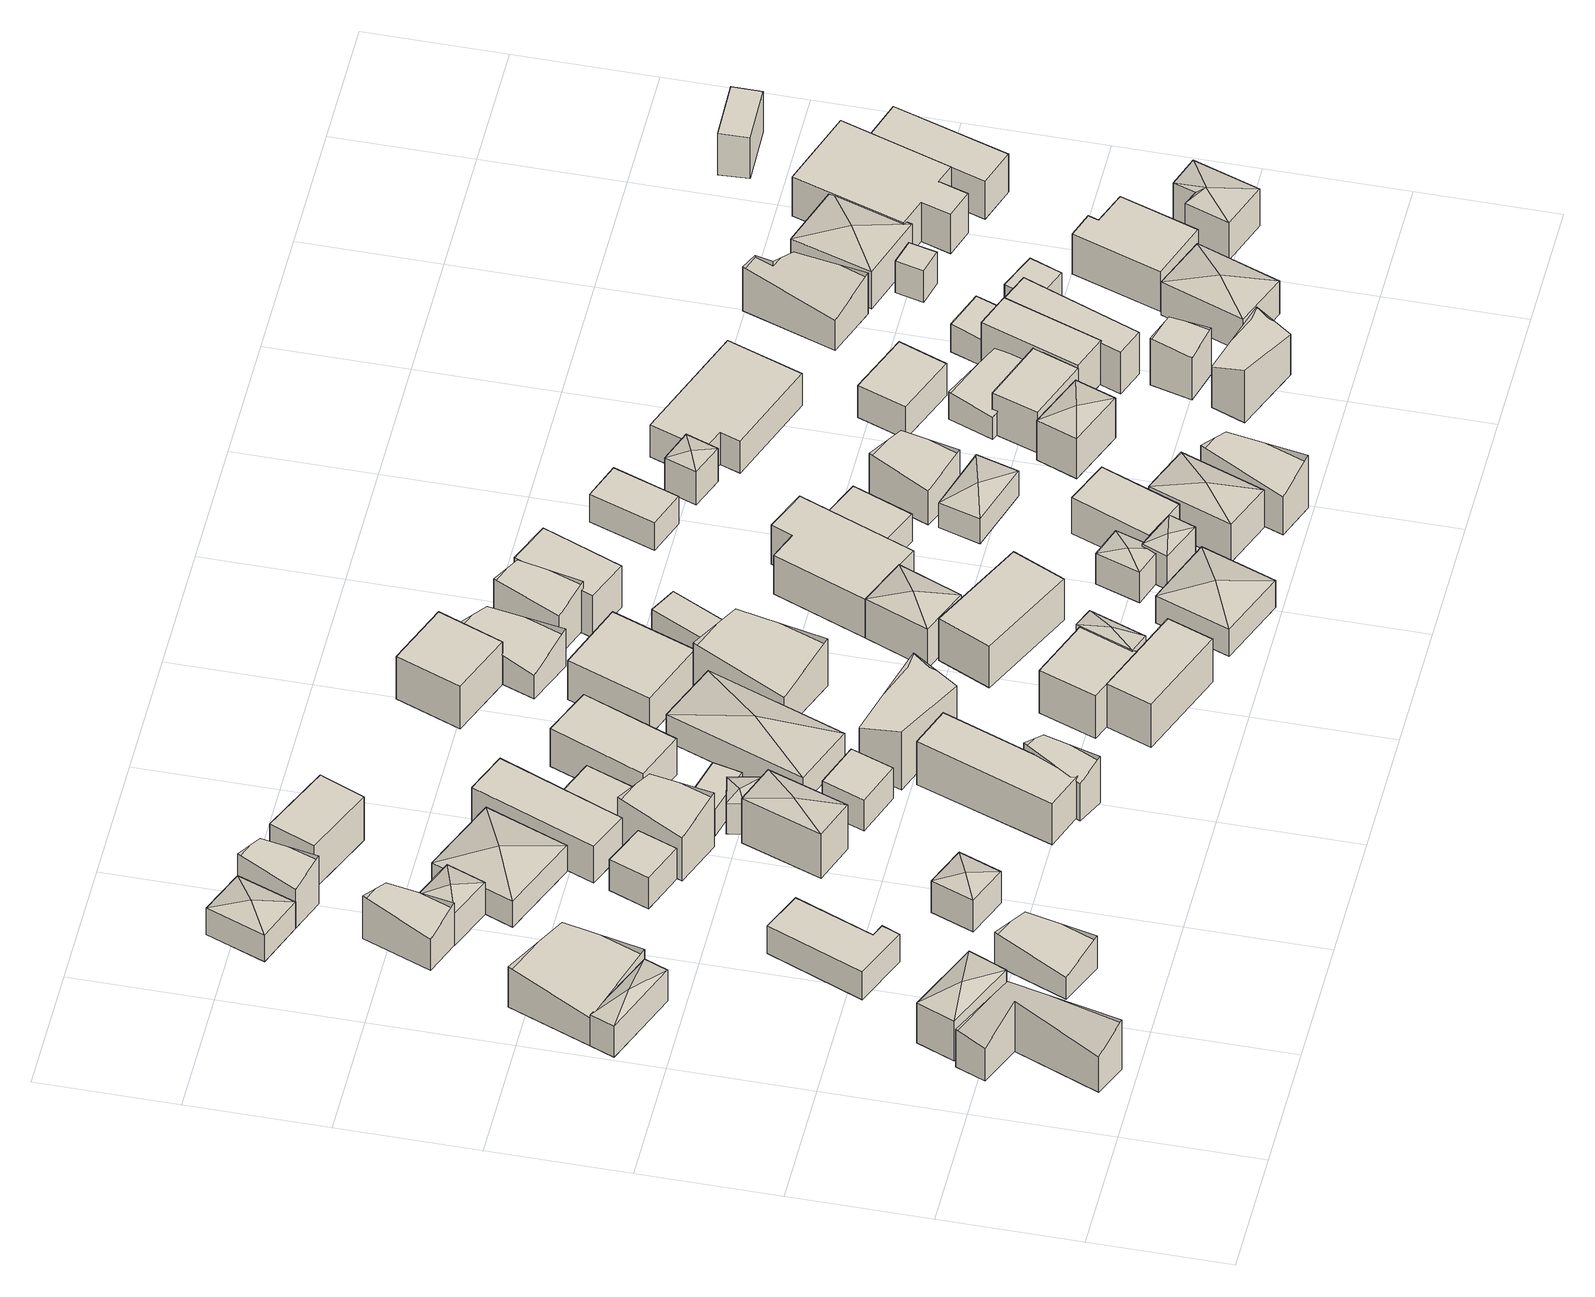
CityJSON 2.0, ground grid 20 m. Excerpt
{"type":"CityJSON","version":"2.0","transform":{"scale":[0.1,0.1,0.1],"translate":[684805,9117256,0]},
"CityObjects":{
"building1":{"type":"Building","attributes":{"Building Type":"Residential","Roof Shape":"gable","Roof Material":"Clay Tile Shingle","Roof Material Code":"3","Roof Direction":"northwest","Building Height":5.88,"Roof Slope":30.5,"Footprint Area":126.27,"Solar PV Capacity Low":15.81,"Solar PV Capacity High":20.76,"Solar Annual Energy Low":22797,"Solar Annual Energy High":30044,"Suitable PV Area":94.39},"geometry":[{"type":"MultiSurface","lod":"2.2","boundaries":[[[0,1,2,3,4,5]],[[5,4,6,7]],[[4,3,8,6]],[[3,2,9,8]],[[2,1,10,9]],[[1,0,11,10]],[[0,5,7,11]],[[7,6,8,9,10,11]]]}]},
"building2":{"type":"Building","attributes":{"Building Type":"Residential","Roof Shape":"hip","Roof Material":"Concrete Glazed Tile","Roof Material Code":"1","Roof Direction":"northwest","Building Height":7.16,"Roof Slope":28.9,"Footprint Area":70.41,"Solar PV Capacity Low":8.82,"Solar PV Capacity High":11.58,"Solar Annual Energy Low":12712,"Solar Annual Energy High":16753,"Suitable PV Area":52.63},"geometry":[{"type":"MultiSurface","lod":"2.2","boundaries":[[[12,13,14,15]],[[15,14,16,17]],[[14,13,18,16]],[[13,12,19,18]],[[12,15,17,19]],[[17,16,20]],[[16,18,20]],[[18,19,20]],[[19,17,20]]]}]},
"building3":{"type":"Building","attributes":{"Building Type":"Residential","Roof Shape":"hip","Roof Material":"Concrete Glazed Tile","Roof Material Code":"1","Roof Direction":"northwest","Building Height":5.55,"Roof Slope":21.3,"Footprint Area":47.19,"Solar PV Capacity Low":5.91,"Solar PV Capacity High":7.76,"Solar Annual Energy Low":8521,"Solar Annual Energy High":11230,"Suitable PV Area":35.28},"geometry":[{"type":"MultiSurface","lod":"2.2","boundaries":[[[21,22,23,24]],[[24,23,25,26]],[[23,22,27,25]],[[22,21,28,27]],[[21,24,26,28]],[[26,25,29]],[[25,27,29]],[[27,28,29]],[[28,26,29]]]}]},
"building4":{"type":"Building","attributes":{"Building Type":"Residential","Roof Shape":"gable","Roof Material":"Concrete Glazed Tile","Roof Material Code":"1","Roof Direction":"northwest","Building Height":5.13,"Roof Slope":26.7,"Footprint Area":161.7,"Solar PV Capacity Low":20.25,"Solar PV Capacity High":26.59,"Solar Annual Energy Low":29195,"Solar Annual Energy High":38476,"Suitable PV Area":120.87},"geometry":[{"type":"MultiSurface","lod":"2.2","boundaries":[[[30,21,24,31]],[[31,24,32,33]],[[24,21,34,32]],[[21,30,35,34]],[[30,31,33,35]],[[33,32,34,35]]]}]},
"building5":{"type":"Building","attributes":{"Building Type":"Residential","Roof Shape":"gable","Roof Material":"Concrete Glazed Tile","Roof Material Code":"1","Roof Direction":"northwest","Building Height":4.01,"Roof Slope":26.3,"Footprint Area":79.78,"Solar PV Capacity Low":9.99,"Solar PV Capacity High":13.12,"Solar Annual Energy Low":14403,"Solar Annual Energy High":18982,"Suitable PV Area":59.63},"geometry":[{"type":"MultiSurface","lod":"2.2","boundaries":[[[36,37,38,39]],[[39,38,40,41]],[[38,37,42,40]],[[37,36,43,42]],[[36,39,41,43]],[[41,40,42,43]]]}]},
"building6":{"type":"Building","attributes":{"Building Type":"Residential","Roof Shape":"flat","Roof Material":"Asbestos Sheet","Roof Material Code":"4","Roof Direction":"northwest","Building Height":5.02,"Roof Slope":6,"Footprint Area":102.55,"Solar PV Capacity Low":12.84,"Solar PV Capacity High":16.86,"Solar Annual Energy Low":18514,"Solar Annual Energy High":24400,"Suitable PV Area":76.65},"geometry":[{"type":"MultiSurface","lod":"2.2","boundaries":[[[44,45,46,47,48,49]],[[49,48,50,51]],[[48,47,52,50]],[[47,46,53,52]],[[46,45,54,53]],[[45,44,55,54]],[[44,49,51,55]],[[51,50,52,53,54,55]]]}]},
"building7":{"type":"Building","attributes":{"Building Type":"Residential","Roof Shape":"gable","Roof Material":"Clay Tile Shingle","Roof Material Code":"3","Roof Direction":"northwest","Building Height":5.56,"Roof Slope":31.2,"Footprint Area":59.37,"Solar PV Capacity Low":7.43,"Solar PV Capacity High":9.76,"Solar Annual Energy Low":10719,"Solar Annual Energy High":14127,"Suitable PV Area":44.38},"geometry":[{"type":"MultiSurface","lod":"2.2","boundaries":[[[56,57,58,59]],[[59,58,60,61]],[[58,57,62,60]],[[57,56,63,62]],[[56,59,61,63]],[[61,60,62,63]]]}]},
"building8":{"type":"Building","attributes":{"Building Type":"Residential","Roof Shape":"hip","Roof Material":"Concrete Glazed Tile","Roof Material Code":"1","Roof Direction":"northwest","Building Height":5.65,"Roof Slope":25,"Footprint Area":42.21,"Solar PV Capacity Low":5.29,"Solar PV Capacity High":6.94,"Solar Annual Energy Low":7621,"Solar Annual Energy High":10044,"Suitable PV Area":31.55},"geometry":[{"type":"MultiSurface","lod":"2.2","boundaries":[[[64,65,66,67]],[[67,66,68,69]],[[66,65,70,68]],[[65,64,71,70]],[[64,67,69,71]],[[69,68,72]],[[68,70,72]],[[70,71,72]],[[71,69,72]]]}]},
"building9":{"type":"Building","attributes":{"Building Type":"Residential","Roof Shape":"hip","Roof Material":"Clay Tile Shingle","Roof Material Code":"3","Roof Direction":"northwest","Building Height":4.83,"Roof Slope":23,"Footprint Area":66.53,"Solar PV Capacity Low":8.33,"Solar PV Capacity High":10.94,"Solar Annual Energy Low":12012,"Solar Annual Energy High":15831,"Suitable PV Area":49.73},"geometry":[{"type":"MultiSurface","lod":"2.2","boundaries":[[[73,74,75,76]],[[76,75,77,78]],[[75,74,79,77]],[[74,73,80,79]],[[73,76,78,80]],[[78,77,81]],[[77,79,81]],[[79,80,81]],[[80,78,81]]]}]},
"building10":{"type":"Building","attributes":{"Building Type":"Residential","Roof Shape":"hip","Roof Material":"Concrete Glazed Tile","Roof Material Code":"1","Roof Direction":"northwest","Building Height":5.85,"Roof Slope":28.9,"Footprint Area":41.19,"Solar PV Capacity Low":5.16,"Solar PV Capacity High":6.77,"Solar Annual Energy Low":7436,"Solar Annual Energy High":9801,"Suitable PV Area":30.79},"geometry":[{"type":"MultiSurface","lod":"2.2","boundaries":[[[82,83,84,85]],[[85,84,86,87]],[[84,83,88,86]],[[83,82,89,88]],[[82,85,87,89]],[[87,86,90]],[[86,88,90]],[[88,89,90]],[[89,87,90]]]}]},
"building11":{"type":"Building","attributes":{"Building Type":"Residential","Roof Shape":"flat","Roof Material":"Concrete Glazed Tile","Roof Material Code":"1","Roof Direction":"northwest","Building Height":5.63,"Roof Slope":12.4,"Footprint Area":40.42,"Solar PV Capacity Low":5.06,"Solar PV Capacity High":6.65,"Solar Annual Energy Low":7298,"Solar Annual Energy High":9618,"Suitable PV Area":30.21},"geometry":[{"type":"MultiSurface","lod":"2.2","boundaries":[[[91,92,93,94]],[[94,93,95,96]],[[93,92,97,95]],[[92,91,98,97]],[[91,94,96,98]],[[96,95,97,98]]]}]},
"building12":{"type":"Building","attributes":{"Building Type":"Residential","Roof Shape":"gable","Roof Material":"Concrete Glazed Tile","Roof Material Code":"1","Roof Direction":"northwest","Building Height":7.11,"Roof Slope":28.6,"Footprint Area":49.59,"Solar PV Capacity Low":6.21,"Solar PV Capacity High":8.15,"Solar Annual Energy Low":8952,"Solar Annual Energy High":11798,"Suitable PV Area":37.07},"geometry":[{"type":"MultiSurface","lod":"2.2","boundaries":[[[76,75,99,100]],[[100,99,101,102]],[[99,75,103,101]],[[75,76,104,103]],[[76,100,102,104]],[[102,101,103,104]]]}]},
"building13":{"type":"Building","attributes":{"Building Type":"Residential","Roof Shape":"hip","Roof Material":"Clay Tile Shingle","Roof Material Code":"3","Roof Direction":"northwest","Building Height":4.68,"Roof Slope":25.6,"Footprint Area":159.55,"Solar PV Capacity Low":19.98,"Solar PV Capacity High":26.24,"Solar Annual Energy Low":28805,"Solar Annual Energy High":37963,"Suitable PV Area":119.26},"geometry":[{"type":"MultiSurface","lod":"2.2","boundaries":[[[105,106,107,108]],[[108,107,109,110]],[[107,106,111,109]],[[106,105,112,111]],[[105,108,110,112]],[[110,109,113]],[[109,111,113]],[[111,112,113]],[[112,110,113]]]}]},
"building14":{"type":"Building","attributes":{"Building Type":"Residential","Roof Shape":"hip","Roof Material":"Concrete Glazed Tile","Roof Material Code":"1","Roof Direction":"northwest","Building Height":7.96,"Roof Slope":20.5,"Footprint Area":78.53,"Solar PV Capacity Low":9.83,"Solar PV Capacity High":12.91,"Solar Annual Energy Low":14178,"Solar Annual Energy High":18686,"Suitable PV Area":58.7},"geometry":[{"type":"MultiSurface","lod":"2.2","boundaries":[[[114,115,116,117]],[[117,116,118,119]],[[116,115,120,118]],[[115,114,121,120]],[[114,117,119,121]],[[119,118,122]],[[118,120,122]],[[120,121,122]],[[121,119,122]]]}]},
"building15":{"type":"Building","attributes":{"Building Type":"Residential","Roof Shape":"gable","Roof Material":"Clay Tile Shingle","Roof Material Code":"3","Roof Direction":"northwest","Building Height":7.8,"Roof Slope":31.5,"Footprint Area":76.38,"Solar PV Capacity Low":9.56,"Solar PV Capacity High":12.56,"Solar Annual Energy Low":13790,"Solar Annual Energy High":18174,"Suitable PV Area":57.09},"geometry":[{"type":"MultiSurface","lod":"2.2","boundaries":[[[123,124,125,126]],[[126,125,127,128]],[[125,124,129,127]],[[124,123,130,129]],[[123,126,128,130]],[[128,127,129,130]]]}]},
"building16":{"type":"Building","attributes":{"Building Type":"Residential","Roof Shape":"flat","Roof Material":"Clay Tile Shingle","Roof Material Code":"3","Roof Direction":"northwest","Building Height":7.85,"Roof Slope":10.8,"Footprint Area":78.82,"Solar PV Capacity Low":9.87,"Solar PV Capacity High":12.96,"Solar Annual Energy Low":14230,"Solar Annual Energy High":18754,"Suitable PV Area":58.92},"geometry":[{"type":"MultiSurface","lod":"2.2","boundaries":[[[131,132,133,134]],[[134,133,135,136]],[[133,132,137,135]],[[132,131,138,137]],[[131,134,136,138]],[[136,135,137,138]]]}]},
"building17":{"type":"Building","attributes":{"Building Type":"Residential","Roof Shape":"shed","Roof Material":"Concrete Glazed Tile","Roof Material Code":"1","Roof Direction":"northwest","Building Height":6.55,"Roof Slope":16.2,"Footprint Area":126.56,"Solar PV Capacity Low":15.85,"Solar PV Capacity High":20.81,"Solar Annual Energy Low":22849,"Solar Annual Energy High":30113,"Suitable PV Area":94.6},"geometry":[{"type":"MultiSurface","lod":"2.2","boundaries":[[[139,140,141,142]],[[142,141,143,144]],[[141,140,145,143]],[[140,139,146,145]],[[139,142,144,146]],[[144,143,145,146]]]}]},
"building18":{"type":"Building","attributes":{"Building Type":"Residential","Roof Shape":"hip","Roof Material":"Concrete Glazed Tile","Roof Material Code":"1","Roof Direction":"northwest","Building Height":5.51,"Roof Slope":25.2,"Footprint Area":17.08,"Solar PV Capacity Low":2.14,"Solar PV Capacity High":2.81,"Solar Annual Energy Low":3083,"Solar Annual Energy High":4063,"Suitable PV Area":12.76},"geometry":[{"type":"MultiSurface","lod":"2.2","boundaries":[[[147,148,149,150]],[[150,149,151,152]],[[149,148,153,151]],[[148,147,154,153]],[[147,150,152,154]],[[152,151,155]],[[151,153,155]],[[153,154,155]],[[154,152,155]]]}]},
"building19":{"type":"Building","attributes":{"Building Type":"Residential","Roof Shape":"flat","Roof Material":"Concrete Glazed Tile","Roof Material Code":"1","Roof Direction":"northwest","Building Height":5.55,"Roof Slope":13.9,"Footprint Area":62.95,"Solar PV Capacity Low":7.88,"Solar PV Capacity High":10.35,"Solar Annual Energy Low":11365,"Solar Annual Energy High":14978,"Suitable PV Area":47.05},"geometry":[{"type":"MultiSurface","lod":"2.2","boundaries":[[[156,157,141,158]],[[158,141,159,160]],[[141,157,161,159]],[[157,156,162,161]],[[156,158,160,162]],[[160,159,161,162]]]}]},
"building20":{"type":"Building","attributes":{"Building Type":"Residential","Roof Shape":"shed","Roof Material":"Clay Tile Shingle","Roof Material Code":"3","Roof Direction":"northwest","Building Height":7.33,"Roof Slope":19,"Footprint Area":135.11,"Solar PV Capacity Low":16.92,"Solar PV Capacity High":22.22,"Solar Annual Energy Low":24394,"Solar Annual Energy High":32149,"Suitable PV Area":101},"geometry":[{"type":"MultiSurface","lod":"2.2","boundaries":[[[163,164,165,166]],[[166,165,167,168]],[[165,164,169,167]],[[164,163,170,169]],[[163,166,168,170]],[[168,167,169,170]]]}]},
"building21":{"type":"Building","attributes":{"Building Type":"Residential","Roof Shape":"gable","Roof Material":"Concrete Glazed Tile","Roof Material Code":"1","Roof Direction":"northwest","Building Height":6.66,"Roof Slope":27.7,"Footprint Area":39.38,"Solar PV Capacity Low":4.93,"Solar PV Capacity High":6.48,"Solar Annual Energy Low":7110,"Solar Annual Energy High":9370,"Suitable PV Area":29.44},"geometry":[{"type":"MultiSurface","lod":"2.2","boundaries":[[[171,172,173,174]],[[174,173,175,176]],[[173,172,177,175]],[[172,171,178,177]],[[171,174,176,178]],[[176,175,177,178]]]}]},
"building22":{"type":"Building","attributes":{"Building Type":"Residential","Roof Shape":"flat","Roof Material":"Concrete Glazed Tile","Roof Material Code":"1","Roof Direction":"northwest","Building Height":5.64,"Roof Slope":8.8,"Footprint Area":46.2,"Solar PV Capacity Low":5.78,"Solar PV Capacity High":7.6,"Solar Annual Energy Low":8341,"Solar Annual Energy High":10993,"Suitable PV Area":34.54},"geometry":[{"type":"MultiSurface","lod":"2.2","boundaries":[[[179,180,181,182]],[[182,181,183,184]],[[181,180,185,183]],[[180,179,186,185]],[[179,182,184,186]],[[184,183,185,186]]]}]},
"building23":{"type":"Building","attributes":{"Building Type":"Residential","Roof Shape":"flat","Roof Material":"Concrete Glazed Tile","Roof Material Code":"1","Roof Direction":"northwest","Building Height":4.74,"Roof Slope":5.2,"Footprint Area":32.79,"Solar PV Capacity Low":4.11,"Solar PV Capacity High":5.39,"Solar Annual Energy Low":5919,"Solar Annual Energy High":7801,"Suitable PV Area":24.51},"geometry":[{"type":"MultiSurface","lod":"2.2","boundaries":[[[187,188,189,190]],[[190,189,191,192]],[[189,188,193,191]],[[188,187,194,193]],[[187,190,192,194]],[[192,191,193,194]]]}]},
"building24":{"type":"Building","attributes":{"Building Type":"Residential","Roof Shape":"shed","Roof Material":"Concrete Glazed Tile","Roof Material Code":"1","Roof Direction":"northwest","Building Height":6.56,"Roof Slope":13.4,"Footprint Area":112.95,"Solar PV Capacity Low":14.14,"Solar PV Capacity High":18.58,"Solar Annual Energy Low":20393,"Solar Annual Energy High":26876,"Suitable PV Area":84.43},"geometry":[{"type":"MultiSurface","lod":"2.2","boundaries":[[[195,196,197,198]],[[198,197,199,200]],[[197,196,201,199]],[[196,195,202,201]],[[195,198,200,202]],[[200,199,201,202]]]}]},
"building25":{"type":"Building","attributes":{"Building Type":"Residential","Roof Shape":"gable","Roof Material":"Concrete Glazed Tile","Roof Material Code":"1","Roof Direction":"northwest","Building Height":7.89,"Roof Slope":32.3,"Footprint Area":86.37,"Solar PV Capacity Low":10.81,"Solar PV Capacity High":14.2,"Solar Annual Energy Low":15594,"Solar Annual Energy High":20552,"Suitable PV Area":64.56},"geometry":[{"type":"MultiSurface","lod":"2.2","boundaries":[[[203,204,205,206]],[[206,205,207,208]],[[205,204,209,207]],[[204,203,210,209]],[[203,206,208,210]],[[208,207,209,210]]]}]},
"building26":{"type":"Building","attributes":{"Building Type":"Residential","Roof Shape":"hip","Roof Material":"Concrete Glazed Tile","Roof Material Code":"1","Roof Direction":"northwest","Building Height":4.76,"Roof Slope":28.3,"Footprint Area":210.19,"Solar PV Capacity Low":26.32,"Solar PV Capacity High":34.57,"Solar Annual Energy Low":37949,"Solar Annual Energy High":50014,"Suitable PV Area":157.12},"geometry":[{"type":"MultiSurface","lod":"2.2","boundaries":[[[211,212,213,214]],[[214,213,215,216]],[[213,212,217,215]],[[212,211,218,217]],[[211,214,216,218]],[[216,215,219]],[[215,217,219]],[[217,218,219]],[[218,216,219]]]}]},
"building27":{"type":"Building","attributes":{"Building Type":"Residential","Roof Shape":"flat","Roof Material":"Concrete Glazed Tile","Roof Material Code":"1","Roof Direction":"northwest","Building Height":7.77,"Roof Slope":10.2,"Footprint Area":100.9,"Solar PV Capacity Low":12.63,"Solar PV Capacity High":16.59,"Solar Annual Energy Low":18218,"Solar Annual Energy High":24009,"Suitable PV Area":75.43},"geometry":[{"type":"MultiSurface","lod":"2.2","boundaries":[[[220,221,222,223]],[[223,222,224,225]],[[222,221,226,224]],[[221,220,227,226]],[[220,223,225,227]],[[225,224,226,227]]]}]},
"building28":{"type":"Building","attributes":{"Building Type":"Residential","Roof Shape":"flat","Roof Material":"Clay Tile Shingle","Roof Material Code":"3","Roof Direction":"northwest","Building Height":7.72,"Roof Slope":11.6,"Footprint Area":86.7,"Solar PV Capacity Low":10.86,"Solar PV Capacity High":14.26,"Solar Annual Energy Low":15654,"Solar Annual Energy High":20630,"Suitable PV Area":64.81},"geometry":[{"type":"MultiSurface","lod":"2.2","boundaries":[[[228,229,230,231]],[[231,230,232,233]],[[230,229,234,232]],[[229,228,235,234]],[[228,231,233,235]],[[233,232,234,235]]]}]},
"building29":{"type":"Building","attributes":{"Building Type":"Residential","Roof Shape":"hip","Roof Material":"Concrete Glazed Tile","Roof Material Code":"1","Roof Direction":"northwest","Building Height":7.94,"Roof Slope":27.3,"Footprint Area":27.56,"Solar PV Capacity Low":3.45,"Solar PV Capacity High":4.53,"Solar Annual Energy Low":4977,"Solar Annual Energy High":6559,"Suitable PV Area":20.6},"geometry":[{"type":"MultiSurface","lod":"2.2","boundaries":[[[236,237,238,239]],[[239,238,240,241]],[[238,237,242,240]],[[237,236,243,242]],[[236,239,241,243]],[[241,240,244]],[[240,242,244]],[[242,243,244]],[[243,241,244]]]}]},
"building30":{"type":"Building","attributes":{"Building Type":"Residential","Roof Shape":"gable","Roof Material":"Clay Tile Shingle","Roof Material Code":"3","Roof Direction":"northwest","Building Height":6.31,"Roof Slope":25,"Footprint Area":145.29,"Solar PV Capacity Low":18.19,"Solar PV Capacity High":23.89,"Solar Annual Energy Low":26232,"Solar Annual Energy High":34571,"Suitable PV Area":108.61},"geometry":[{"type":"MultiSurface","lod":"2.2","boundaries":[[[245,246,247,248]],[[248,247,249,250]],[[247,246,251,249]],[[246,245,252,251]],[[245,248,250,252]],[[250,249,251,252]]]}]},
"building31":{"type":"Building","attributes":{"Building Type":"Residential","Roof Shape":"shed","Roof Material":"Concrete Glazed Tile","Roof Material Code":"1","Roof Direction":"northwest","Building Height":6.65,"Roof Slope":16.6,"Footprint Area":137.24,"Solar PV Capacity Low":17.18,"Solar PV Capacity High":22.57,"Solar Annual Energy Low":24778,"Solar Annual Energy High":32655,"Suitable PV Area":102.59},"geometry":[{"type":"MultiSurface","lod":"2.2","boundaries":[[[253,254,255,256]],[[256,255,257,258]],[[255,254,259,257]],[[254,253,260,259]],[[253,256,258,260]],[[258,257,259,260]]]}]},
"building32":{"type":"Building","attributes":{"Building Type":"Residential","Roof Shape":"flat","Roof Material":"Concrete Glazed Tile","Roof Material Code":"1","Roof Direction":"northwest","Building Height":7.67,"Roof Slope":14.6,"Footprint Area":99.55,"Solar PV Capacity Low":12.46,"Solar PV Capacity High":16.37,"Solar Annual Energy Low":17973,"Solar Annual Energy High":23687,"Suitable PV Area":74.41},"geometry":[{"type":"MultiSurface","lod":"2.2","boundaries":[[[261,262,263,264]],[[264,263,265,266]],[[263,262,267,265]],[[262,261,268,267]],[[261,264,266,268]],[[266,265,267,268]]]}]},
"building33":{"type":"Building","attributes":{"Building Type":"Residential","Roof Shape":"shed","Roof Material":"Concrete Aluminum Tile","Roof Material Code":"2","Roof Direction":"northwest","Building Height":7.36,"Roof Slope":10.9,"Footprint Area":131.62,"Solar PV Capacity Low":16.48,"Solar PV Capacity High":21.64,"Solar Annual Energy Low":23763,"Solar Annual Energy High":31318,"Suitable PV Area":98.39},"geometry":[{"type":"MultiSurface","lod":"2.2","boundaries":[[[269,270,271,272]],[[272,271,273,274]],[[271,270,275,273]],[[270,269,276,275]],[[269,272,274,276]],[[274,273,275,276]]]}]},
"building34":{"type":"Building","attributes":{"Building Type":"Residential","Roof Shape":"gable","Roof Material":"Asbestos Sheet","Roof Material Code":"4","Roof Direction":"northwest","Building Height":4.27,"Roof Slope":32.7,"Footprint Area":89.26,"Solar PV Capacity Low":11.18,"Solar PV Capacity High":14.68,"Solar Annual Energy Low":16115,"Solar Annual Energy High":21238,"Suitable PV Area":66.72},"geometry":[{"type":"MultiSurface","lod":"2.2","boundaries":[[[277,278,279,280]],[[280,279,281,282]],[[279,278,283,281]],[[278,277,284,283]],[[277,280,282,284]],[[282,281,283,284]]]}]},
"building35":{"type":"Building","attributes":{"Building Type":"Residential","Roof Shape":"hip","Roof Material":"Concrete Glazed Tile","Roof Material Code":"1","Roof Direction":"northwest","Building Height":7.14,"Roof Slope":27.9,"Footprint Area":76.26,"Solar PV Capacity Low":9.55,"Solar PV Capacity High":12.54,"Solar Annual Energy Low":13768,"Solar Annual Energy High":18146,"Suitable PV Area":57.01},"geometry":[{"type":"MultiSurface","lod":"2.2","boundaries":[[[285,286,287,288]],[[288,287,289,290]],[[287,286,291,289]],[[286,285,292,291]],[[285,288,290,292]],[[290,289,293]],[[289,291,293]],[[291,292,293]],[[292,290,293]]]}]},
"building36":{"type":"Building","attributes":{"Building Type":"Residential","Roof Shape":"shed","Roof Material":"Concrete Glazed Tile","Roof Material Code":"1","Roof Direction":"northwest","Building Height":5.41,"Roof Slope":19.3,"Footprint Area":39.48,"Solar PV Capacity Low":4.94,"Solar PV Capacity High":6.49,"Solar Annual Energy Low":7128,"Solar Annual Energy High":9394,"Suitable PV Area":29.51},"geometry":[{"type":"MultiSurface","lod":"2.2","boundaries":[[[294,295,296,297]],[[297,296,298,299]],[[296,295,300,298]],[[295,294,301,300]],[[294,297,299,301]],[[299,298,300,301]]]}]},
"building37":{"type":"Building","attributes":{"Building Type":"Residential","Roof Shape":"hip","Roof Material":"Concrete Glazed Tile","Roof Material Code":"1","Roof Direction":"northwest","Building Height":4.88,"Roof Slope":27.4,"Footprint Area":125.11,"Solar PV Capacity Low":15.66,"Solar PV Capacity High":20.57,"Solar Annual Energy Low":22588,"Solar Annual Energy High":29769,"Suitable PV Area":93.52},"geometry":[{"type":"MultiSurface","lod":"2.2","boundaries":[[[302,303,304,305]],[[305,304,306,307]],[[304,303,308,306]],[[303,302,309,308]],[[302,305,307,309]],[[307,306,310]],[[306,308,310]],[[308,309,310]],[[309,307,310]]]}]},
"building38":{"type":"Building","attributes":{"Building Type":"Residential","Roof Shape":"gable","Roof Material":"Concrete Glazed Tile","Roof Material Code":"1","Roof Direction":"northwest","Building Height":7.26,"Roof Slope":25.1,"Footprint Area":58.93,"Solar PV Capacity Low":7.38,"Solar PV Capacity High":9.69,"Solar Annual Energy Low":10639,"Solar Annual Energy High":14022,"Suitable PV Area":44.05},"geometry":[{"type":"MultiSurface","lod":"2.2","boundaries":[[[311,312,313,314]],[[314,313,315,316]],[[313,312,317,315]],[[312,311,318,317]],[[311,314,316,318]],[[316,315,317,318]]]}]},
"building39":{"type":"Building","attributes":{"Building Type":"Residential","Roof Shape":"hip","Roof Material":"Concrete Glazed Tile","Roof Material Code":"1","Roof Direction":"northwest","Building Height":5.48,"Roof Slope":23.1,"Footprint Area":33.46,"Solar PV Capacity Low":4.19,"Solar PV Capacity High":5.5,"Solar Annual Energy Low":6041,"Solar Annual Energy High":7962,"Suitable PV Area":25.01},"geometry":[{"type":"MultiSurface","lod":"2.2","boundaries":[[[319,320,321,322]],[[322,321,323,324]],[[321,320,325,323]],[[320,319,326,325]],[[319,322,324,326]],[[324,323,327]],[[323,325,327]],[[325,326,327]],[[326,324,327]]]}]},
"building40":{"type":"Building","attributes":{"Building Type":"Residential","Roof Shape":"shed","Roof Material":"Concrete Glazed Tile","Roof Material Code":"1","Roof Direction":"northwest","Building Height":7.58,"Roof Slope":15.3,"Footprint Area":82.43,"Solar PV Capacity Low":10.32,"Solar PV Capacity High":13.56,"Solar Annual Energy Low":14882,"Solar Annual Energy High":19613,"Suitable PV Area":61.61},"geometry":[{"type":"MultiSurface","lod":"2.2","boundaries":[[[328,329,330,331]],[[331,330,332,333]],[[330,329,334,332]],[[329,328,335,334]],[[328,331,333,335]],[[333,332,334,335]]]}]},
"building41":{"type":"Building","attributes":{"Building Type":"Residential","Roof Shape":"flat","Roof Material":"Concrete Aluminum Tile","Roof Material Code":"2","Roof Direction":"northwest","Building Height":7.03,"Roof Slope":10.6,"Footprint Area":182.85,"Solar PV Capacity Low":22.89,"Solar PV Capacity High":30.07,"Solar Annual Energy Low":33012,"Solar Annual Energy High":43507,"Suitable PV Area":136.68},"geometry":[{"type":"MultiSurface","lod":"2.2","boundaries":[[[336,337,338,285,339,340]],[[340,339,341,342]],[[339,285,343,341]],[[285,338,344,343]],[[338,337,345,344]],[[337,336,346,345]],[[336,340,342,346]],[[342,341,343,344,345,346]]]}]},
"building42":{"type":"Building","attributes":{"Building Type":"Residential","Roof Shape":"hip","Roof Material":"Concrete Glazed Tile","Roof Material Code":"1","Roof Direction":"northwest","Building Height":6.07,"Roof Slope":21,"Footprint Area":26.53,"Solar PV Capacity Low":3.32,"Solar PV Capacity High":4.36,"Solar Annual Energy Low":4790,"Solar Annual Energy High":6313,"Suitable PV Area":19.83},"geometry":[{"type":"MultiSurface","lod":"2.2","boundaries":[[[347,348,349,350]],[[350,349,351,352]],[[349,348,353,351]],[[348,347,354,353]],[[347,350,352,354]],[[352,351,355]],[[351,353,355]],[[353,354,355]],[[354,352,355]]]}]},
"building43":{"type":"Building","attributes":{"Building Type":"Residential","Roof Shape":"shed","Roof Material":"Clay Tile Shingle","Roof Material Code":"3","Roof Direction":"northwest","Building Height":6.18,"Roof Slope":16.8,"Footprint Area":85.13,"Solar PV Capacity Low":10.66,"Solar PV Capacity High":14,"Solar Annual Energy Low":15370,"Solar Annual Energy High":20256,"Suitable PV Area":63.64},"geometry":[{"type":"MultiSurface","lod":"2.2","boundaries":[[[356,357,358,359]],[[359,358,360,361]],[[358,357,362,360]],[[357,356,363,362]],[[356,359,361,363]],[[361,360,362,363]]]}]},
"building44":{"type":"Building","attributes":{"Building Type":"Residential","Roof Shape":"hip","Roof Material":"Concrete Aluminum Tile","Roof Material Code":"2","Roof Direction":"northwest","Building Height":6.77,"Roof Slope":26.3,"Footprint Area":99.28,"Solar PV Capacity Low":12.43,"Solar PV Capacity High":16.33,"Solar Annual Energy Low":17924,"Solar Annual Energy High":23622,"Suitable PV Area":74.21},"geometry":[{"type":"MultiSurface","lod":"2.2","boundaries":[[[364,365,366,367]],[[367,366,368,369]],[[366,365,370,368]],[[365,364,371,370]],[[364,367,369,371]],[[369,368,372]],[[368,370,372]],[[370,371,372]],[[371,369,372]]]}]},
"building45":{"type":"Building","attributes":{"Building Type":"Residential","Roof Shape":"flat","Roof Material":"Concrete Aluminum Tile","Roof Material Code":"2","Roof Direction":"northwest","Building Height":4.95,"Roof Slope":9,"Footprint Area":66.44,"Solar PV Capacity Low":8.32,"Solar PV Capacity High":10.93,"Solar Annual Energy Low":11996,"Solar Annual Energy High":15809,"Suitable PV Area":49.67},"geometry":[{"type":"MultiSurface","lod":"2.2","boundaries":[[[373,374,375,376]],[[376,375,377,378]],[[375,374,379,377]],[[374,373,380,379]],[[373,376,378,380]],[[378,377,379,380]]]}]},
"building46":{"type":"Building","attributes":{"Building Type":"Residential","Roof Shape":"gable","Roof Material":"Concrete Aluminum Tile","Roof Material Code":"2","Roof Direction":"northwest","Building Height":6.89,"Roof Slope":33,"Footprint Area":76.17,"Solar PV Capacity Low":9.54,"Solar PV Capacity High":12.53,"Solar Annual Energy Low":13752,"Solar Annual Energy High":18124,"Suitable PV Area":56.94},"geometry":[{"type":"MultiSurface","lod":"2.2","boundaries":[[[381,382,383,384]],[[384,383,385,386]],[[383,382,387,385]],[[382,381,388,387]],[[381,384,386,388]],[[386,385,387,388]]]}]},
"building47":{"type":"Building","attributes":{"Building Type":"Residential","Roof Shape":"hip","Roof Material":"Concrete Glazed Tile","Roof Material Code":"1","Roof Direction":"northwest","Building Height":4.51,"Roof Slope":25.9,"Footprint Area":63.18,"Solar PV Capacity Low":7.91,"Solar PV Capacity High":10.39,"Solar Annual Energy Low":11407,"Solar Annual Energy High":15034,"Suitable PV Area":47.23},"geometry":[{"type":"MultiSurface","lod":"2.2","boundaries":[[[389,390,391,392]],[[392,391,393,394]],[[391,390,395,393]],[[390,389,396,395]],[[389,392,394,396]],[[394,393,397]],[[393,395,397]],[[395,396,397]],[[396,394,397]]]}]},
"building48":{"type":"Building","attributes":{"Building Type":"Residential","Roof Shape":"flat","Roof Material":"Concrete Aluminum Tile","Roof Material Code":"2","Roof Direction":"northwest","Building Height":5.02,"Roof Slope":5.3,"Footprint Area":58.88,"Solar PV Capacity Low":7.37,"Solar PV Capacity High":9.68,"Solar Annual Energy Low":10630,"Solar Annual Energy High":14009,"Suitable PV Area":44.01},"geometry":[{"type":"MultiSurface","lod":"2.2","boundaries":[[[398,399,400,401]],[[401,400,402,403]],[[400,399,404,402]],[[399,398,405,404]],[[398,401,403,405]],[[403,402,404,405]]]}]},
"building49":{"type":"Building","attributes":{"Building Type":"Residential","Roof Shape":"gable","Roof Material":"Concrete Glazed Tile","Roof Material Code":"1","Roof Direction":"northwest","Building Height":6.18,"Roof Slope":27,"Footprint Area":67.43,"Solar PV Capacity Low":8.44,"Solar PV Capacity High":11.09,"Solar Annual Energy Low":12174,"Solar Annual Energy High":16045,"Suitable PV Area":50.41},"geometry":[{"type":"MultiSurface","lod":"2.2","boundaries":[[[406,407,408,409]],[[409,408,410,411]],[[408,407,412,410]],[[407,406,413,412]],[[406,409,411,413]],[[411,410,412,413]]]}]},
"building50":{"type":"Building","attributes":{"Building Type":"Residential","Roof Shape":"hip","Roof Material":"Concrete Glazed Tile","Roof Material Code":"1","Roof Direction":"northwest","Building Height":6.03,"Roof Slope":21.7,"Footprint Area":25.45,"Solar PV Capacity Low":3.19,"Solar PV Capacity High":4.19,"Solar Annual Energy Low":4595,"Solar Annual Energy High":6056,"Suitable PV Area":19.03},"geometry":[{"type":"MultiSurface","lod":"2.2","boundaries":[[[414,415,416,417]],[[417,416,418,419]],[[416,415,420,418]],[[415,414,421,420]],[[414,417,419,421]],[[419,418,422]],[[418,420,422]],[[420,421,422]],[[421,419,422]]]}]},
"building51":{"type":"Building","attributes":{"Building Type":"Residential","Roof Shape":"hip","Roof Material":"Concrete Glazed Tile","Roof Material Code":"1","Roof Direction":"northwest","Building Height":7.18,"Roof Slope":21,"Footprint Area":57.1,"Solar PV Capacity Low":7.15,"Solar PV Capacity High":9.39,"Solar Annual Energy Low":10310,"Solar Annual Energy High":13587,"Suitable PV Area":42.69},"geometry":[{"type":"MultiSurface","lod":"2.2","boundaries":[[[423,424,425,426]],[[426,425,427,428]],[[425,424,429,427]],[[424,423,430,429]],[[423,426,428,430]],[[428,427,431]],[[427,429,431]],[[429,430,431]],[[430,428,431]]]}]},
"building52":{"type":"Building","attributes":{"Building Type":"Residential","Roof Shape":"flat","Roof Material":"Concrete Glazed Tile","Roof Material Code":"1","Roof Direction":"northwest","Building Height":7.31,"Roof Slope":13.7,"Footprint Area":68.49,"Solar PV Capacity Low":8.58,"Solar PV Capacity High":11.26,"Solar Annual Energy Low":12366,"Solar Annual Energy High":16297,"Suitable PV Area":51.2},"geometry":[{"type":"MultiSurface","lod":"2.2","boundaries":[[[432,433,434,435]],[[435,434,436,437]],[[434,433,438,436]],[[433,432,439,438]],[[432,435,437,439]],[[437,436,438,439]]]}]},
"building53":{"type":"Building","attributes":{"Building Type":"Residential","Roof Shape":"flat","Roof Material":"Concrete Aluminum Tile","Roof Material Code":"2","Roof Direction":"northwest","Building Height":5.81,"Roof Slope":7.5,"Footprint Area":202.91,"Solar PV Capacity Low":25.41,"Solar PV Capacity High":33.37,"Solar Annual Energy Low":36634,"Solar Annual Energy High":48281,"Suitable PV Area":151.68},"geometry":[{"type":"MultiSurface","lod":"2.2","boundaries":[[[440,441,442,443,444,445]],[[445,444,446,447]],[[444,443,448,446]],[[443,442,449,448]],[[442,441,450,449]],[[441,440,451,450]],[[440,445,447,451]],[[447,446,448,449,450,451]]]}]},
"building54":{"type":"Building","attributes":{"Building Type":"Residential","Roof Shape":"gable","Roof Material":"Concrete Aluminum Tile","Roof Material Code":"2","Roof Direction":"northwest","Building Height":4.03,"Roof Slope":26.7,"Footprint Area":74.88,"Solar PV Capacity Low":9.38,"Solar PV Capacity High":12.31,"Solar Annual Energy Low":13518,"Solar Annual Energy High":17816,"Suitable PV Area":55.97},"geometry":[{"type":"MultiSurface","lod":"2.2","boundaries":[[[452,453,454,455]],[[455,454,456,457]],[[454,453,458,456]],[[453,452,459,458]],[[452,455,457,459]],[[457,456,458,459]]]}]},
"building55":{"type":"Building","attributes":{"Building Type":"Residential","Roof Shape":"gable","Roof Material":"Concrete Glazed Tile","Roof Material Code":"1","Roof Direction":"northwest","Building Height":7.27,"Roof Slope":32.1,"Footprint Area":55.38,"Solar PV Capacity Low":6.93,"Solar PV Capacity High":9.11,"Solar Annual Energy Low":9999,"Solar Annual Energy High":13178,"Suitable PV Area":41.4},"geometry":[{"type":"MultiSurface","lod":"2.2","boundaries":[[[460,461,462,463]],[[463,462,464,465]],[[462,461,466,464]],[[461,460,467,466]],[[460,463,465,467]],[[465,464,466,467]]]}]},
"building56":{"type":"Building","attributes":{"Building Type":"Residential","Roof Shape":"flat","Roof Material":"Concrete Glazed Tile","Roof Material Code":"1","Roof Direction":"northwest","Building Height":5.8,"Roof Slope":14.3,"Footprint Area":71.45,"Solar PV Capacity Low":8.95,"Solar PV Capacity High":11.75,"Solar Annual Energy Low":12899,"Solar Annual Energy High":17000,"Suitable PV Area":53.41},"geometry":[{"type":"MultiSurface","lod":"2.2","boundaries":[[[468,469,470,471]],[[471,470,472,473]],[[470,469,474,472]],[[469,468,475,474]],[[468,471,473,475]],[[473,472,474,475]]]}]},
"building57":{"type":"Building","attributes":{"Building Type":"Residential","Roof Shape":"gable","Roof Material":"Concrete Glazed Tile","Roof Material Code":"1","Roof Direction":"northwest","Building Height":7.59,"Roof Slope":28.9,"Footprint Area":33.56,"Solar PV Capacity Low":4.2,"Solar PV Capacity High":5.52,"Solar Annual Energy Low":6060,"Solar Annual Energy High":7986,"Suitable PV Area":25.09},"geometry":[{"type":"MultiSurface","lod":"2.2","boundaries":[[[476,477,478,479]],[[479,478,480,481]],[[478,477,482,480]],[[477,476,483,482]],[[476,479,481,483]],[[481,480,482,483]]]}]},
"building58":{"type":"Building","attributes":{"Building Type":"Residential","Roof Shape":"flat","Roof Material":"Concrete Glazed Tile","Roof Material Code":"1","Roof Direction":"northwest","Building Height":7.77,"Roof Slope":5,"Footprint Area":81.37,"Solar PV Capacity Low":10.19,"Solar PV Capacity High":13.38,"Solar Annual Energy Low":14691,"Solar Annual Energy High":19362,"Suitable PV Area":60.83},"geometry":[{"type":"MultiSurface","lod":"2.2","boundaries":[[[484,434,485,486]],[[486,485,487,488]],[[485,434,489,487]],[[434,484,490,489]],[[484,486,488,490]],[[488,487,489,490]]]}]},
"building59":{"type":"Building","attributes":{"Building Type":"Residential","Roof Shape":"shed","Roof Material":"Concrete Glazed Tile","Roof Material Code":"1","Roof Direction":"northwest","Building Height":7.49,"Roof Slope":15.2,"Footprint Area":80.88,"Solar PV Capacity Low":10.13,"Solar PV Capacity High":13.3,"Solar Annual Energy Low":14601,"Solar Annual Energy High":19244,"Suitable PV Area":60.45},"geometry":[{"type":"MultiSurface","lod":"2.2","boundaries":[[[491,492,493,494]],[[494,493,495,496]],[[493,492,497,495]],[[492,491,498,497]],[[491,494,496,498]],[[496,495,497,498]]]}]},
"building60":{"type":"Building","attributes":{"Building Type":"Residential","Roof Shape":"shed","Roof Material":"Concrete Glazed Tile","Roof Material Code":"1","Roof Direction":"northwest","Building Height":4.77,"Roof Slope":18.2,"Footprint Area":29.89,"Solar PV Capacity Low":3.74,"Solar PV Capacity High":4.92,"Solar Annual Energy Low":5397,"Solar Annual Energy High":7113,"Suitable PV Area":22.34},"geometry":[{"type":"MultiSurface","lod":"2.2","boundaries":[[[499,484,500,501]],[[501,500,502,503]],[[500,484,504,502]],[[484,499,505,504]],[[499,501,503,505]],[[503,502,504,505]]]}]},
"building61":{"type":"Building","attributes":{"Building Type":"Residential","Roof Shape":"hip","Roof Material":"Concrete Aluminum Tile","Roof Material Code":"2","Roof Direction":"northwest","Building Height":6.03,"Roof Slope":29.7,"Footprint Area":109.38,"Solar PV Capacity Low":13.7,"Solar PV Capacity High":17.99,"Solar Annual Energy Low":19748,"Solar Annual Energy High":26026,"Suitable PV Area":81.76},"geometry":[{"type":"MultiSurface","lod":"2.2","boundaries":[[[506,507,508,509]],[[509,508,510,511]],[[508,507,512,510]],[[507,506,513,512]],[[506,509,511,513]],[[511,510,514]],[[510,512,514]],[[512,513,514]],[[513,511,514]]]}]},
"building62":{"type":"Building","attributes":{"Building Type":"Residential","Roof Shape":"shed","Roof Material":"Concrete Glazed Tile","Roof Material Code":"1","Roof Direction":"northwest","Building Height":4.77,"Roof Slope":11.3,"Footprint Area":29.63,"Solar PV Capacity Low":3.71,"Solar PV Capacity High":4.87,"Solar Annual Energy Low":5349,"Solar Annual Energy High":7050,"Suitable PV Area":22.15},"geometry":[{"type":"MultiSurface","lod":"2.2","boundaries":[[[515,516,517,518]],[[518,517,519,520]],[[517,516,521,519]],[[516,515,522,521]],[[515,518,520,522]],[[520,519,521,522]]]}]},
"building63":{"type":"Building","attributes":{"Building Type":"Residential","Roof Shape":"gable","Roof Material":"Clay Tile Shingle","Roof Material Code":"3","Roof Direction":"northwest","Building Height":5.49,"Roof Slope":30.1,"Footprint Area":99.45,"Solar PV Capacity Low":12.45,"Solar PV Capacity High":16.35,"Solar Annual Energy Low":17954,"Solar Annual Energy High":23663,"Suitable PV Area":74.34},"geometry":[{"type":"MultiSurface","lod":"2.2","boundaries":[[[523,524,525,526,527,528]],[[528,527,529,530]],[[527,526,531,529]],[[526,525,532,531]],[[525,524,533,532]],[[524,523,534,533]],[[523,528,530,534]],[[530,529,531,532,533,534]]]}]},
"building64":{"type":"Building","attributes":{"Building Type":"Residential","Roof Shape":"flat","Roof Material":"Concrete Glazed Tile","Roof Material Code":"1","Roof Direction":"northwest","Building Height":5.72,"Roof Slope":11.5,"Footprint Area":16.38,"Solar PV Capacity Low":2.05,"Solar PV Capacity High":2.69,"Solar Annual Energy Low":2958,"Solar Annual Energy High":3898,"Suitable PV Area":12.25},"geometry":[{"type":"MultiSurface","lod":"2.2","boundaries":[[[535,536,537,538]],[[538,537,539,540]],[[537,536,541,539]],[[536,535,542,541]],[[535,538,540,542]],[[540,539,541,542]]]}]},
"building65":{"type":"Building","attributes":{"Building Type":"Residential","Roof Shape":"flat","Roof Material":"Concrete Glazed Tile","Roof Material Code":"1","Roof Direction":"northwest","Building Height":7.17,"Roof Slope":8.4,"Footprint Area":116.91,"Solar PV Capacity Low":14.64,"Solar PV Capacity High":19.23,"Solar Annual Energy Low":21108,"Solar Annual Energy High":27818,"Suitable PV Area":87.39},"geometry":[{"type":"MultiSurface","lod":"2.2","boundaries":[[[543,544,545,546,547,548]],[[548,547,549,550]],[[547,546,551,549]],[[546,545,552,551]],[[545,544,553,552]],[[544,543,554,553]],[[543,548,550,554]],[[550,549,551,552,553,554]]]}]},
"building66":{"type":"Building","attributes":{"Building Type":"Residential","Roof Shape":"hip","Roof Material":"Concrete Glazed Tile","Roof Material Code":"1","Roof Direction":"northwest","Building Height":6.7,"Roof Slope":22,"Footprint Area":127.05,"Solar PV Capacity Low":15.91,"Solar PV Capacity High":20.89,"Solar Annual Energy Low":22939,"Solar Annual Energy High":30231,"Suitable PV Area":94.97},"geometry":[{"type":"MultiSurface","lod":"2.2","boundaries":[[[555,556,557,558]],[[558,557,559,560]],[[557,556,561,559]],[[556,555,562,561]],[[555,558,560,562]],[[560,559,563]],[[559,561,563]],[[561,562,563]],[[562,560,563]]]}]},
"building67":{"type":"Building","attributes":{"Building Type":"Residential","Roof Shape":"hip","Roof Material":"Concrete Glazed Tile","Roof Material Code":"1","Roof Direction":"northwest","Building Height":6.69,"Roof Slope":21.2,"Footprint Area":66.68,"Solar PV Capacity Low":8.35,"Solar PV Capacity High":10.97,"Solar Annual Energy Low":12039,"Solar Annual Energy High":15867,"Suitable PV Area":49.85},"geometry":[{"type":"MultiSurface","lod":"2.2","boundaries":[[[564,565,566,567,568,569]],[[569,568,570,571]],[[568,567,572,570]],[[567,566,573,572]],[[566,565,574,573]],[[565,564,575,574]],[[564,569,571,575]],[[571,570,576]],[[570,572,576]],[[572,573,576]],[[573,574,576]],[[574,575,576]],[[575,571,576]]]}]},
"building68":{"type":"Building","attributes":{"Building Type":"Residential","Roof Shape":"flat","Roof Material":"Concrete Glazed Tile","Roof Material Code":"1","Roof Direction":"northwest","Building Height":7.11,"Roof Slope":8.8,"Footprint Area":225.03,"Solar PV Capacity Low":28.18,"Solar PV Capacity High":37.01,"Solar Annual Energy Low":40628,"Solar Annual Energy High":53544,"Suitable PV Area":168.21},"geometry":[{"type":"MultiSurface","lod":"2.2","boundaries":[[[577,578,579,580,581,582,583,584]],[[584,583,585,586]],[[583,582,587,585]],[[582,581,588,587]],[[581,580,589,588]],[[580,579,590,589]],[[579,578,591,590]],[[578,577,592,591]],[[577,584,586,592]],[[586,585,587,588,589,590,591,592]]]}]},
"building69":{"type":"Building","attributes":{"Building Type":"Residential","Roof Shape":"flat","Roof Material":"Concrete Glazed Tile","Roof Material Code":"1","Roof Direction":"northwest","Building Height":6.9,"Roof Slope":5.6,"Footprint Area":102.04,"Solar PV Capacity Low":12.78,"Solar PV Capacity High":16.78,"Solar Annual Energy Low":18423,"Solar Annual Energy High":24280,"Suitable PV Area":76.28},"geometry":[{"type":"MultiSurface","lod":"2.2","boundaries":[[[593,594,595,596]],[[596,595,597,598]],[[595,594,599,597]],[[594,593,600,599]],[[593,596,598,600]],[[598,597,599,600]]]}]},
"building70":{"type":"Building","attributes":{"Building Type":"Residential","Roof Shape":"shed","Roof Material":"Concrete Glazed Tile","Roof Material Code":"1","Roof Direction":"northwest","Building Height":7.39,"Roof Slope":11.6,"Footprint Area":37.9,"Solar PV Capacity Low":4.74,"Solar PV Capacity High":6.23,"Solar Annual Energy Low":6842,"Solar Annual Energy High":9017,"Suitable PV Area":28.33},"geometry":[{"type":"MultiSurface","lod":"2.2","boundaries":[[[601,602,603,604]],[[604,603,605,606]],[[603,602,607,605]],[[602,601,608,607]],[[601,604,606,608]],[[606,605,607,608]]]}]}
},
"vertices":[
[84,234,0],[66,191,0],[128,165,0],[77,42,0],[125,22,0],[194,189,0],[125,22,90],[194,189,59],[77,42,64],[128,165,91],[66,191,59],[84,234,68],
[117,293,0],[94,238,0],[202,192,0],[226,247,0],[202,192,72],[226,247,72],[94,238,72],[117,293,72],[160,242,81],
[21,706,0],[7,671,0],[124,625,0],[138,659,0],[124,625,56],[138,659,56],[7,671,56],[21,706,56],[73,665,62],
[69,825,0],[186,779,0],[138,659,73],[186,779,51],[21,706,51],[69,825,73],
[345,198,0],[280,225,0],[237,120,0],[302,93,0],[237,120,40],[302,93,59],[280,225,59],[345,198,40],
[251,380,0],[297,493,0],[238,518,0],[180,379,0],[259,346,0],[270,372,0],[259,346,50],[270,372,50],[180,379,50],[238,518,50],[297,493,50],[251,380,50],
[205,1017,0],[153,1037,0],[114,938,0],[166,918,0],[114,938,56],[166,918,77],[153,1037,77],[205,1017,56],
[358,326,0],[334,265,0],[394,241,0],[418,302,0],[394,241,57],[418,302,57],[334,265,57],[358,326,57],[376,284,64],
[117,1237,0],[84,1152,0],[153,1126,0],[185,1210,0],[153,1126,48],[185,1210,48],[84,1152,48],[117,1237,48],[135,1181,57],
[189,972,0],[166,917,0],[231,891,0],[253,946,0],[231,891,58],[253,946,58],[166,917,58],[189,972,58],[210,932,66],
[309,743,0],[286,686,0],[348,662,0],[370,718,0],[348,662,56],[370,718,56],[286,686,56],[309,743,56],
[204,1106,0],[236,1191,0],[204,1106,87],[236,1191,71],[153,1126,71],[185,1210,87],
[263,969,0],[215,851,0],[332,804,0],[379,922,0],[332,804,47],[379,922,47],[215,851,47],[263,969,47],[297,887,62],
[492,572,0],[432,594,0],[389,479,0],[450,457,0],[389,479,80],[450,457,80],[432,594,80],[492,572,80],[441,526,87],
[382,748,0],[346,654,0],[417,627,0],[453,721,0],[417,627,98],[453,721,78],[346,654,78],[382,748,98],
[257,1183,0],[229,1118,0],[332,1074,0],[360,1138,0],[332,1074,79],[360,1138,79],[229,1118,79],[257,1183,79],
[389,943,0],[318,766,0],[379,741,0],[450,919,0],[379,741,65],[450,919,69],[318,766,66],[389,943,69],
[444,617,0],[448,594,0],[502,582,0],[492,627,0],[502,582,55],[492,627,55],[448,594,55],[444,617,55],[471,605,59],
[475,809,0],[416,832,0],[439,718,0],[379,741,55],[439,718,55],[416,832,55],[475,809,55],
[586,395,0],[514,199,0],[575,177,0],[647,373,0],[575,177,73],[647,373,77],[514,199,74],[586,395,78],
[606,257,0],[565,173,0],[603,155,0],[644,239,0],[603,155,85],[644,239,67],[565,173,67],[606,257,85],
[510,504,0],[487,443,0],[554,419,0],[577,480,0],[554,419,56],[577,480,56],[487,443,56],[510,504,56],
[448,671,0],[437,630,0],[513,611,0],[523,652,0],[513,611,47],[523,652,47],[437,630,47],[448,671,47],
[518,867,0],[464,732,0],[537,703,0],[590,838,0],[537,703,66],[590,838,68],[464,732,66],[518,867,69],
[594,473,0],[572,412,0],[697,366,0],[719,428,0],[697,366,79],[719,428,105],[572,412,105],[594,473,79],
[596,730,0],[519,531,0],[611,496,0],[688,694,0],[611,496,48],[688,694,48],[519,531,48],[596,730,48],[603,613,63],
[743,177,0],[718,112,0],[854,60,0],[879,125,0],[854,60,78],[879,125,78],[718,112,78],[743,177,78],
[750,268,0],[719,186,0],[811,151,0],[842,233,0],[811,151,77],[842,233,77],[719,186,77],[750,268,77],
[871,227,0],[842,239,0],[810,157,0],[840,146,0],[810,157,79],[840,146,79],[842,239,79],[871,227,79],[841,192,85],
[696,716,0],[645,584,0],[741,547,0],[792,680,0],[741,547,85],[792,680,63],[645,584,63],[696,716,85],
[644,871,0],[601,753,0],[703,715,0],[746,834,0],[703,715,67],[746,834,70],[601,753,68],[644,871,71],
[598,1089,0],[561,996,0],[654,960,0],[691,1053,0],[654,960,77],[691,1053,77],[561,996,77],[598,1089,77],
[818,416,0],[782,341,0],[926,273,0],[961,348,0],[926,273,74],[961,348,75],[782,341,75],[818,416,76],
[680,1028,0],[636,914,0],[704,887,0],[748,1001,0],[704,887,68],[748,1001,43],[636,914,43],[680,1028,69],
[838,518,0],[800,427,0],[872,398,0],[910,489,0],[872,398,71],[910,489,71],[800,427,71],[838,518,71],[855,458,82],
[814,768,0],[774,788,0],[735,709,0],[775,689,0],[735,709,55],[775,689,54],[774,788,57],[814,768,56],
[946,156,0],[905,49,0],[1007,10,0],[1048,117,0],[1007,10,49],[1048,117,49],[905,49,49],[946,156,49],[977,83,62],
[811,974,0],[756,994,0],[721,899,0],[775,879,0],[721,899,73],[775,879,88],[756,994,87],[811,974,73],
[1000,247,0],[978,184,0],[1026,168,0],[1048,231,0],[1026,168,55],[1048,231,55],[978,184,55],[1000,247,55],[1013,207,61],
[871,953,0],[808,978,0],[763,864,0],[826,839,0],[763,864,76],[826,839,76],[808,978,79],[871,953,78],
[947,667,0],[934,636,0],[893,652,0],[940,476,0],[1008,642,0],[940,476,70],[1008,642,70],[838,518,70],[893,652,70],[934,636,70],[947,667,70],
[1024,191,0],[1009,154,0],[1070,130,0],[1085,168,0],[1070,130,61],[1085,168,61],[1009,154,61],[1024,191,61],[1047,161,65],
[1085,298,0],[1041,185,0],[1106,159,0],[1150,272,0],[1106,159,62],[1150,272,64],[1041,185,62],[1085,298,65],
[1124,204,0],[1077,84,0],[1149,56,0],[1195,176,0],[1149,56,68],[1195,176,68],[1077,84,68],[1124,204,68],[1136,130,79],
[996,610,0],[960,525,0],[1027,497,0],[1062,583,0],[1027,497,49],[1062,583,49],[960,525,49],[996,610,49],
[1243,127,0],[1186,148,0],[1141,29,0],[1197,8,0],[1141,29,69],[1197,8,95],[1186,148,95],[1243,127,69],
[1059,469,0],[1041,410,0],[1139,380,0],[1157,440,0],[1139,380,45],[1157,440,45],[1041,410,45],[1059,469,45],[1099,425,53],
[973,914,0],[939,820,0],[994,800,0],[1028,894,0],[994,800,50],[1028,894,50],[939,820,50],[973,914,50],
[1096,569,0],[1061,483,0],[1128,456,0],[1163,541,0],[1128,456,78],[1163,541,62],[1061,483,62],[1096,569,78],
[1050,831,0],[1033,785,0],[1082,767,0],[1099,813,0],[1082,767,60],[1099,813,60],[1033,785,60],[1050,831,60],[1066,799,65],
[1209,371,0],[1186,313,0],[1271,280,0],[1293,338,0],[1271,280,72],[1293,338,72],[1186,313,72],[1209,371,72],[1240,325,79],
[1245,438,0],[1222,373,0],[1314,339,0],[1338,404,0],[1314,339,73],[1338,404,73],[1222,373,73],[1245,438,73],
[1108,863,0],[1079,784,0],[1113,771,0],[1103,742,0],[1243,690,0],[1283,798,0],[1243,690,58],[1283,798,58],[1103,742,58],[1113,771,58],[1079,784,58],[1108,863,58],
[1259,499,0],[1234,435,0],[1335,396,0],[1360,460,0],[1335,396,50],[1360,460,40],[1234,435,40],[1259,499,49],
[1353,170,0],[1334,122,0],[1434,83,0],[1453,132,0],[1434,83,73],[1453,132,95],[1334,122,95],[1353,170,73],
[1237,615,0],[1211,546,0],[1301,511,0],[1328,580,0],[1301,511,58],[1328,580,58],[1211,546,58],[1237,615,58],
[1377,257,0],[1361,198,0],[1413,184,0],[1429,243,0],[1413,184,84],[1429,243,76],[1361,198,76],[1377,257,84],
[1365,479,0],[1366,320,0],[1417,460,0],[1366,320,78],[1417,460,78],[1314,339,78],[1365,479,78],
[1417,459,0],[1352,291,0],[1394,275,0],[1459,443,0],[1394,275,75],[1459,443,78],[1352,291,75],[1417,459,78],
[1382,523,0],[1425,457,0],[1441,502,0],[1425,457,48],[1441,502,49],[1365,479,48],[1382,523,50],
[1507,271,0],[1461,152,0],[1541,121,0],[1587,240,0],[1541,121,60],[1587,240,60],[1461,152,60],[1507,271,60],[1524,196,72],
[1452,424,0],[1508,403,0],[1525,449,0],[1470,471,0],[1525,449,49],[1470,471,49],[1508,403,48],[1452,424,48],
[1418,767,0],[1428,793,0],[1399,803,0],[1352,670,0],[1428,643,0],[1465,750,0],[1428,643,74],[1465,750,55],[1352,670,55],[1399,803,79],[1428,793,75],[1418,767,79],
[1512,607,0],[1474,617,0],[1464,577,0],[1502,567,0],[1464,577,57],[1502,567,57],[1474,617,57],[1512,607,57],
[1590,372,0],[1595,387,0],[1557,400,0],[1513,273,0],[1600,242,0],[1639,354,0],[1600,242,72],[1639,354,72],[1513,273,72],[1557,400,72],[1595,387,72],[1590,372,72],
[1476,756,0],[1438,640,0],[1536,608,0],[1575,723,0],[1536,608,67],[1575,723,67],[1438,640,67],[1476,756,67],[1506,682,78],
[1730,277,0],[1683,293,0],[1672,261,0],[1649,270,0],[1626,206,0],[1696,181,0],[1626,206,67],[1696,181,67],[1649,270,67],[1672,261,67],[1683,293,67],[1730,277,67],[1676,248,75],
[1617,590,0],[1647,580,0],[1701,739,0],[1585,778,0],[1532,618,0],[1574,604,0],[1560,562,0],[1603,548,0],[1560,562,71],[1603,548,71],[1574,604,71],[1532,618,71],[1585,778,71],[1701,739,71],[1647,580,71],[1617,590,71],
[1687,696,0],[1632,532,0],[1688,513,0],[1743,678,0],[1688,513,69],[1743,678,69],[1632,532,69],[1687,696,69],
[1728,891,0],[1639,889,0],[1641,846,0],[1729,848,0],[1641,846,74],[1729,848,74],[1639,889,75],[1728,891,75]
]}
